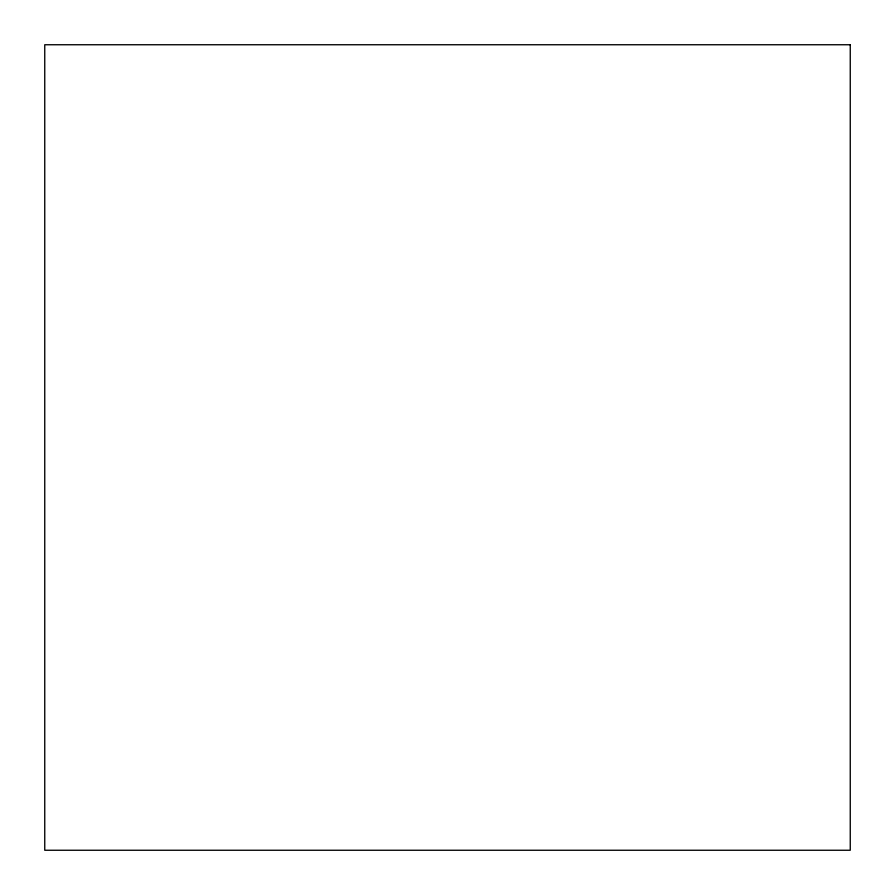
<?xml version="1.0" encoding="UTF-8"?>
<svg xmlns="http://www.w3.org/2000/svg" width="895" height="895" viewBox="0 0 895 895"><rect width="100%" height="100%" fill="white"/><g stroke="black" fill="none" stroke-linecap="round" stroke-linejoin="round"><path stroke-width="1.34" d="M850.25 44.75L44.75 44.75L44.75 850.25L850.25 850.25L850.25 44.75"/></g></svg>
